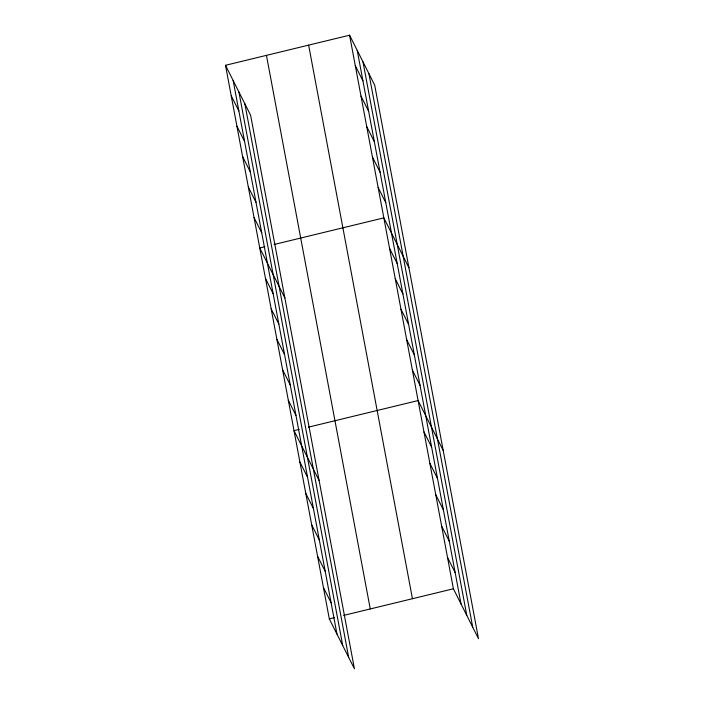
<?xml version="1.0" encoding="UTF-8"?>
<svg xmlns="http://www.w3.org/2000/svg" width="704" height="704" viewBox="0 0 704 704"><rect width="100%" height="100%" fill="white"/><g stroke="black" fill="none" stroke-linecap="round" stroke-linejoin="round"><path stroke-width="1.06" d="M225.5 65.296L250.606 115.218L354.42 668.8L329.314 618.878L225.5 65.296L349.58 35.2L374.686 85.122L478.5 638.704L453.394 588.782L349.58 35.2M264.88 246.734L259.758 247.984L284.865 297.906M274.094 244.499L383.838 217.879L408.945 267.802M299.138 429.422L294.017 430.663L319.123 480.586M308.352 427.187L418.097 400.558L443.203 450.481M329.314 618.878L334.435 617.637M343.649 615.402L453.394 588.782M355.282 65.648L362.938 80.863M360.994 96.096L368.65 111.311M366.705 126.544L374.361 141.759M372.416 156.983L380.072 172.207M378.127 187.431L385.774 202.655M389.541 248.327L397.197 263.542M395.252 278.775L402.908 293.99M400.963 309.223L408.619 324.438M406.674 339.671L414.33 354.886M412.386 370.119L420.033 385.334M423.975 431.93L431.631 447.146M429.862 463.302L437.51 478.518M435.741 494.674L443.397 509.89M231.211 95.744L238.867 110.959M441.628 526.038L449.275 541.253M236.922 126.192L244.578 141.407M447.506 557.41L455.162 572.625M242.634 156.64L250.281 171.855M248.345 187.088L255.992 202.303M254.047 217.536L261.703 232.751M265.47 278.423L273.126 293.647M271.181 308.871L278.837 324.086M276.892 339.319L284.539 354.534M282.603 369.767L290.25 384.982M288.306 400.215L295.962 415.43M299.904 462.026L307.551 477.25M305.782 493.398L313.438 508.614M311.67 524.77L319.317 539.986M317.548 556.142L325.204 571.358M323.435 587.506L331.082 602.721M368.922 73.674L472.736 627.246M362.991 61.873L466.805 615.446M357.227 50.415L461.041 603.997M308.634 45.135L412.447 598.708M266.446 55.37L370.26 608.942M244.851 103.77L348.665 657.351M238.911 91.969L342.725 645.55M233.156 80.52L336.97 634.093"/></g></svg>
